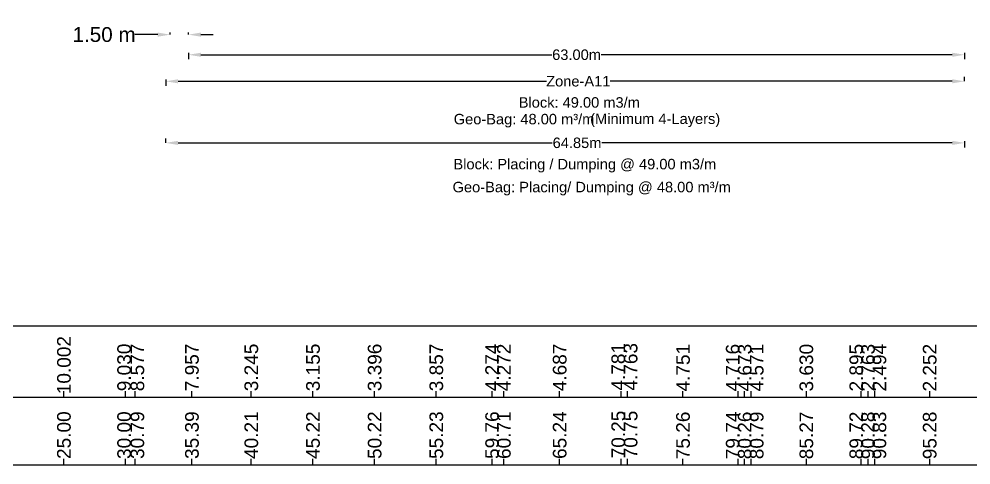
# Model space of a CAD drawing. Header units: inches. Extents: x -885 to 26362, y -28010 to 990.
# Drawn here: x 4307.9 to 4385.2, y -12354.7 to -12318.4 of the extents above; entities that cross this region are included whole.
import ezdxf
from ezdxf.enums import TextEntityAlignment as Align

# ---------------------------------------------------------------- set-up
doc = ezdxf.new("R2010")
doc.units = ezdxf.units.IN
doc.header["$MEASUREMENT"] = 0
doc.header["$PDMODE"] = 3
doc.layers.add('LINE', color=7, linetype='Continuous')
doc.styles.add('dim', font='isocp.shx')
doc.styles.get("Standard").update_dxf_attribs({"font": 'arial.ttf'})
doc.dimstyles.get("Standard").update_dxf_attribs({"dimtxt": 0.18, "dimasz": 0.18, "dimexe": 0.18, "dimexo": 0.0625, "dimgap": 0.09, "dimtad": 0, "dimtih": 1, "dimtoh": 1, "dimdec": 4, "dimzin": 0, "dimdsep": 46, "dimtxsty": 'Standard', "dimcen": 0.09, "dimadec": 0, "dimazin": 0, "dimtfac": 1, "dimtdec": 4, "dimtofl": 0, "dimtmove": 0, "dimatfit": 3, "dimfxl": 1, "dimtolj": 1, "dimtzin": 0, "dimarcsym": 0})
doc.dimstyles.new('STANDARD$0', dxfattribs={"dimscale": 0, "dimtxt": 8, "dimasz": 8, "dimexe": 4, "dimexo": 0, "dimgap": 2, "dimtad": 1, "dimdec": 0, "dimzin": 0, "dimdsep": 46, "dimtxsty": 'dim', "dimblk": 'DOTSMALL', "dimcen": 1, "dimclrd": 6, "dimclre": 6, "dimclrt": 256, "dimadec": 0, "dimazin": 0, "dimtfac": 1, "dimtdec": 0, "dimtix": 1, "dimtofl": 0, "dimtmove": 1, "dimatfit": 3, "dimldrblk": 'DOTSMALL', "dimfxl": 6, "dimtolj": 1, "dimtzin": 0, "dimarcsym": 0})

# ---------------------------------------------------------------- blocks, each defined once
blk = doc.blocks.new('*D92')
at = {"layer": 'Defpoints', "color": 0, "linetype": 'ByBlock', "ltscale": 0.5, "transparency": 16777216}
for p in [(4320.175, -12319.715), (4321.675, -12319.715), (4321.675, -12319.728)]:
    blk.add_point(p, dxfattribs=at)
at = {"layer": 'LINE', "color": 0, "lineweight": -2, "ltscale": 0.5, "transparency": 16777216}
for p, q in [((4319.175, -12319.715), (4317.328, -12319.715)), ((4320.175, -12319.715), (4320.175, -12319.535)), ((4321.675, -12319.715), (4321.675, -12319.535)), ((4322.675, -12319.715), (4323.675, -12319.715))]:
    blk.add_line(p, q, dxfattribs=at)
at = {"layer": 'LINE', "color": 0, "linetype": 'ByBlock', "ltscale": 0.5, "transparency": 16777216}
for points in [[(4319.175, -12319.548), (4319.175, -12319.882), (4320.175, -12319.715)], [(4322.675, -12319.548), (4322.675, -12319.882), (4321.675, -12319.715)]]:
    blk.add_solid(points, dxfattribs=at)
at = {"layer": 'LINE', "color": 0, "linetype": 'ByBlock', "lineweight": 20, "ltscale": 0.5, "transparency": 16777216, "insert": (4314.82, -12319.715), "char_height": 0.85, "attachment_point": 5}
blk.add_mtext('\\A1;{\\H1.412x;1.50 m}', dxfattribs=at)
blk = doc.blocks.new('*D93')
at = {"color": 0, "lineweight": -2, "ltscale": 0.5, "transparency": 16777216}
for p, q in [((4321.675, -12321.2), (4321.675, -12321.714)), ((4322.675, -12321.35), (4351.165, -12321.35)), ((4383.675, -12321.35), (4355.185, -12321.35)), ((4384.675, -12321.2), (4384.675, -12321.714))]:
    blk.add_line(p, q, dxfattribs=at)
at = {"color": 0, "linetype": 'Continuous', "ltscale": 0.5, "transparency": 16777216}
for points in [[(4322.675, -12321.184), (4322.675, -12321.517), (4321.675, -12321.35)], [(4383.675, -12321.184), (4383.675, -12321.517), (4384.675, -12321.35)]]:
    blk.add_solid(points, dxfattribs=at)
at = {"layer": 'Defpoints', "color": 0, "linetype": 'Continuous', "ltscale": 0.5, "transparency": 16777216}
for p in [(4321.675, -12320.751), (4384.675, -12320.751), (4384.675, -12321.35)]:
    blk.add_point(p, dxfattribs=at)
at = {"color": 0, "linetype": 'Continuous', "lineweight": -3, "ltscale": 0.5, "transparency": 16777216, "insert": (4353.175, -12321.35), "char_height": 0.85, "attachment_point": 5}
blk.add_mtext('\\A1;63.00m', dxfattribs=at)
blk = doc.blocks.new('*D94')
at = {"color": 0, "lineweight": -2, "ltscale": 0.5, "transparency": 16777216}
for p, q in [((4319.825, -12328.506), (4319.825, -12328.142)), ((4320.825, -12328.506), (4351.203, -12328.506)), ((4383.675, -12328.506), (4355.222, -12328.506)), ((4384.675, -12328.356), (4384.675, -12328.87))]:
    blk.add_line(p, q, dxfattribs=at)
at = {"color": 0, "linetype": 'Continuous', "ltscale": 0.5, "transparency": 16777216}
for points in [[(4320.825, -12328.339), (4320.825, -12328.673), (4319.825, -12328.506)], [(4383.675, -12328.339), (4383.675, -12328.673), (4384.675, -12328.506)]]:
    blk.add_solid(points, dxfattribs=at)
at = {"layer": 'Defpoints', "color": 0, "linetype": 'Continuous', "ltscale": 0.5, "transparency": 16777216}
for p in [(4384.675, -12327.821), (4384.675, -12328.506), (4319.825, -12328.591)]:
    blk.add_point(p, dxfattribs=at)
at = {"color": 0, "linetype": 'Continuous', "lineweight": -3, "ltscale": 0.5, "transparency": 16777216, "insert": (4353.213, -12328.506), "char_height": 0.85, "attachment_point": 5}
blk.add_mtext('\\A1;64.85m', dxfattribs=at)
blk = doc.blocks.new('*D95')
at = {"color": 0, "lineweight": -2, "ltscale": 0.5, "transparency": 16777216}
for p, q in [((4319.825, -12323.355), (4319.825, -12323.869)), ((4320.825, -12323.505), (4350.738, -12323.505)), ((4383.675, -12323.505), (4355.891, -12323.505)), ((4384.675, -12323.505), (4384.675, -12323.141))]:
    blk.add_line(p, q, dxfattribs=at)
at = {"color": 0, "linetype": 'Continuous', "ltscale": 0.5, "transparency": 16777216}
for points in [[(4320.825, -12323.339), (4320.825, -12323.672), (4319.825, -12323.505)], [(4383.675, -12323.339), (4383.675, -12323.672), (4384.675, -12323.505)]]:
    blk.add_solid(points, dxfattribs=at)
at = {"layer": 'Defpoints', "color": 0, "linetype": 'Continuous', "ltscale": 0.5, "transparency": 16777216}
for p in [(4319.825, -12322.091), (4319.825, -12323.505), (4384.675, -12323.505)]:
    blk.add_point(p, dxfattribs=at)
at = {"color": 0, "linetype": 'Continuous', "lineweight": -3, "ltscale": 0.5, "transparency": 16777216, "insert": (4353.315, -12323.505), "char_height": 0.85, "attachment_point": 5}
blk.add_mtext('\\A1;Zone-A11', dxfattribs=at)

msp = doc.modelspace()

# ---------------------------------------------------------------- linework, layer by layer
at = {"color": 0, "linetype": 'ByBlock'}
for p, q in [((4376.283366, -12349.165341), (4376.283366, -12348.665341)), ((4311.557866, -12354.665341), (4311.557866, -12354.165341)), ((4316.557466, -12354.665341), (4316.557466, -12354.165341)), ((4317.349466, -12354.665341), (4317.349466, -12354.165341)), ((4321.950066, -12354.665341), (4321.950066, -12354.165341)), ((4376.283366, -12354.665341), (4376.283366, -12354.165341))]:
    msp.add_line(p, q, dxfattribs=at)
at = {"layer": 'LINE', "color": 0, "linetype": 'ByBlock', "lineweight": -3, "ltscale": 0.5}
for p, q in [((4271.497925, -12343.372502), (4441.917666, -12343.372502)), ((4271.497925, -12349.165341), (4441.917666, -12349.165341)), ((4311.557866, -12349.165341), (4311.557866, -12348.665341)), ((4316.557466, -12349.165341), (4316.557466, -12348.665341)), ((4317.349466, -12349.165341), (4317.349466, -12348.665341)), ((4321.950066, -12349.165341), (4321.950066, -12348.665341)), ((4326.770166, -12349.165341), (4326.770166, -12348.665341)), ((4331.776966, -12349.165341), (4331.776966, -12348.665341)), ((4336.782966, -12349.165341), (4336.782966, -12348.665341)), ((4341.789766, -12349.165341), (4341.789766, -12348.665341)), ((4346.320766, -12349.165341), (4346.320766, -12348.665341)), ((4347.273066, -12349.165341), (4347.273066, -12348.665341)), ((4351.802566, -12349.165341), (4351.802566, -12348.665341)), ((4356.808566, -12349.165341), (4356.808566, -12348.665341)), ((4357.311266, -12349.165341), (4357.311266, -12348.665341)), ((4361.815266, -12349.165341), (4361.815266, -12348.665341)), ((4366.295766, -12349.165341), (4366.295766, -12348.665341)), ((4366.821266, -12349.165341), (4366.821266, -12348.665341)), ((4367.349566, -12349.165341), (4367.349566, -12348.665341)), ((4371.828166, -12349.165341), (4371.828166, -12348.665341)), ((4376.834066, -12349.165341), (4376.834066, -12348.665341)), ((4377.387766, -12349.165341), (4377.387766, -12348.665341)), ((4381.840966, -12349.165341), (4381.840966, -12348.665341)), ((4271.497925, -12354.665341), (4441.917666, -12354.665341)), ((4326.770166, -12354.665341), (4326.770166, -12354.165341)), ((4331.776966, -12354.665341), (4331.776966, -12354.165341)), ((4336.782966, -12354.665341), (4336.782966, -12354.165341)), ((4341.789766, -12354.665341), (4341.789766, -12354.165341)), ((4346.320766, -12354.665341), (4346.320766, -12354.165341)), ((4347.273066, -12354.665341), (4347.273066, -12354.165341)), ((4351.802566, -12354.665341), (4351.802566, -12354.165341)), ((4356.808566, -12354.665341), (4356.808566, -12354.165341)), ((4357.311266, -12354.665341), (4357.311266, -12354.165341)), ((4361.815266, -12354.665341), (4361.815266, -12354.165341)), ((4366.295766, -12354.665341), (4366.295766, -12354.165341)), ((4366.821266, -12354.665341), (4366.821266, -12354.165341)), ((4367.349566, -12354.665341), (4367.349566, -12354.165341)), ((4371.828166, -12354.665341), (4371.828166, -12354.165341)), ((4376.834066, -12354.665341), (4376.834066, -12354.165341)), ((4377.387766, -12354.665341), (4377.387766, -12354.165341)), ((4381.840966, -12354.665341), (4381.840966, -12354.165341))]:
    msp.add_line(p, q, dxfattribs=at)

# ---------------------------------------------------------------- texts
at = {"color": 7, "lineweight": 30, "ltscale": 0.18, "char_height": 0.85, "attachment_point": 1}
for s, insert, width in [('\\A1;Block: 49.00 m3/m ', (4348.480508, -12324.795251), 20.43268561), ('Geo-Bag: {\\A1;Placing}/ Dumping @ 48.00 m³/m', (4343.110403, -12331.669025), 33.94129816)]:
    msp.add_mtext(s, dxfattribs=dict(at, insert=insert, width=width))
at = {"color": 0, "linetype": 'Continuous', "lineweight": -3, "ltscale": 0.5, "char_height": 0.85, "attachment_point": 1}
for s, insert, width in [('Geo-Bag: 48.00 m³/m', (4343.203748, -12326.14984), 33.94129816), ('(Minimum 4-Layers)', (4354.281794, -12326.122137), 33.94129816), ('\\A1;Block: Placing / Dumping @ 49.00 m3/m ', (4343.180293, -12329.805783), 26.32773935)]:
    msp.add_mtext(s, dxfattribs=dict(at, insert=insert, width=width))
at = {"layer": 'LINE', "color": 0, "linetype": 'ByBlock', "lineweight": -3, "ltscale": 0.5}
for s, p in [('10.002', (4311.557866, -12344.19216)), ('9.030', (4316.443703, -12344.810207)), ('8.577', (4317.520127, -12344.810207)), ('7.957', (4321.950066, -12344.810207)), ('3.245', (4326.770166, -12344.810207)), ('3.155', (4331.776966, -12344.810207)), ('3.396', (4336.782966, -12344.810207)), ('3.857', (4341.789766, -12344.810207)), ('4.274', (4346.320766, -12344.810207)), ('4.272', (4347.273066, -12344.810207)), ('4.687', (4351.802566, -12344.810207)), ('4.781', (4356.558719, -12344.757894)), ('4.763', (4357.561113, -12344.757894)), ('4.751', (4361.815266, -12344.830411)), ('4.716', (4365.850099, -12344.830411)), ('4.673', (4366.821266, -12344.830411)), ('4.571', (4367.795201, -12344.830411)), ('3.630', (4371.828166, -12344.830411)), ('2.895', (4375.883598, -12344.830411)), ('2.763', (4376.834066, -12344.830411)), ('2.494', (4377.756827, -12344.830411)), ('2.252', (4381.840966, -12344.830411)), ('25.00', (4311.557866, -12350.310207)), ('30.00', (4316.443703, -12350.310207)), ('30.79', (4317.520127, -12350.310207)), ('35.39', (4321.950066, -12350.310207)), ('40.21', (4326.770166, -12350.310207)), ('45.22', (4331.776966, -12350.310207)), ('50.22', (4336.782966, -12350.310207)), ('55.23', (4341.789766, -12350.310207)), ('59.76', (4346.320766, -12350.310207)), ('60.71', (4347.273066, -12350.310207)), ('65.24', (4351.802566, -12350.310207)), ('70.25', (4356.558719, -12350.257894)), ('70.75', (4357.561113, -12350.257894)), ('75.26', (4361.815266, -12350.330411)), ('79.74', (4365.850099, -12350.330411)), ('80.26', (4366.821266, -12350.330411)), ('80.79', (4367.795201, -12350.330411)), ('85.27', (4371.828166, -12350.330411)), ('89.72', (4375.883598, -12350.330411)), ('90.28', (4376.834066, -12350.330411)), ('90.83', (4377.756827, -12350.330411)), ('95.28', (4381.840966, -12350.330411))]:
    msp.add_text(s, height=1.1061994, rotation=90, dxfattribs=at).set_placement(p, align=Align.MIDDLE_RIGHT)

# ---------------------------------------------------------------- dimensions: what is measured, and where the dimension line sits
at = {"color": 0, "linetype": 'Continuous', "lineweight": -3, "ltscale": 0.5}
dim = msp.add_linear_dim(base=(4384.674775, -12321.35034), p1=(4321.674775, -12320.751188), p2=(4384.674775, -12320.751188), dimstyle='STANDARD$0', override={"dimscale": 1, "dimtxt": 0.85, "dimasz": 1, "dimexe": 0.364, "dimexo": 0.219, "dimgap": 0.09, "dimtad": 0, "dimdec": 2, "dimpost": 'm', "dimtxsty": 'Standard', "dimcen": 0.09, "dimclrd": 0, "dimclre": 0, "dimclrt": 0, "dimtix": 0, "dimtmove": 0, "dimfxl": 0.15, "dimfxlon": 1}, dxfattribs=at)
dim.commit()
dim.dimension.update_dxf_attribs({"geometry": '*D93', "text_midpoint": (4353.174775, -12321.35034)})
dim = msp.add_linear_dim(base=(4319.824775, -12323.50533), p1=(4384.674775, -12323.50533), p2=(4319.824775, -12322.091186), text='Zone-A11', dimstyle='STANDARD$0', override={"dimscale": 1, "dimtxt": 0.85, "dimasz": 1, "dimexe": 0.364, "dimexo": 0.219, "dimgap": 0.09, "dimtad": 0, "dimdec": 2, "dimpost": 'm', "dimtxsty": 'Standard', "dimcen": 0.09, "dimclrd": 0, "dimclre": 0, "dimclrt": 0, "dimtix": 0, "dimtmove": 0, "dimfxl": 0.15, "dimfxlon": 1}, dxfattribs=at)
dim.commit()
dim.dimension.update_dxf_attribs({"geometry": '*D95', "text_midpoint": (4353.31497, -12323.50533), "dimtype": 160})
dim = msp.add_linear_dim(base=(4384.674775, -12328.505886), p1=(4319.824775, -12328.590546), p2=(4384.674775, -12327.820681), dimstyle='STANDARD$0', override={"dimscale": 1, "dimtxt": 0.85, "dimasz": 1, "dimexe": 0.364, "dimexo": 0.219, "dimgap": 0.09, "dimtad": 0, "dimdec": 2, "dimpost": 'm', "dimtxsty": 'Standard', "dimcen": 0.09, "dimclrd": 0, "dimclre": 0, "dimclrt": 0, "dimtix": 0, "dimtmove": 0, "dimfxl": 0.15, "dimfxlon": 1}, dxfattribs=at)
dim.commit()
dim.dimension.update_dxf_attribs({"geometry": '*D94', "text_midpoint": (4353.21257, -12328.505886), "dimtype": 160})
at = {"layer": 'LINE', "color": 0, "linetype": 'ByBlock', "lineweight": 20, "ltscale": 0.5}
dim = msp.add_linear_dim(base=(4321.674775, -12319.714912), p1=(4320.174775, -12319.714912), p2=(4321.674775, -12319.727845), text='{\\H1.412x;1.50 m}', dimstyle='Standard', override={"dimtxt": 0.85, "dimasz": 1, "dimdec": 2, "dimlfac": 1, "dimpost": 'm', "dimfxl": 0.15, "dimfxlon": 1}, dxfattribs=at)
dim.commit()
dim.dimension.update_dxf_attribs({"geometry": '*D92', "text_midpoint": (4314.820224, -12319.714912), "dimtype": 160})

doc.saveas('drawing.dxf')
